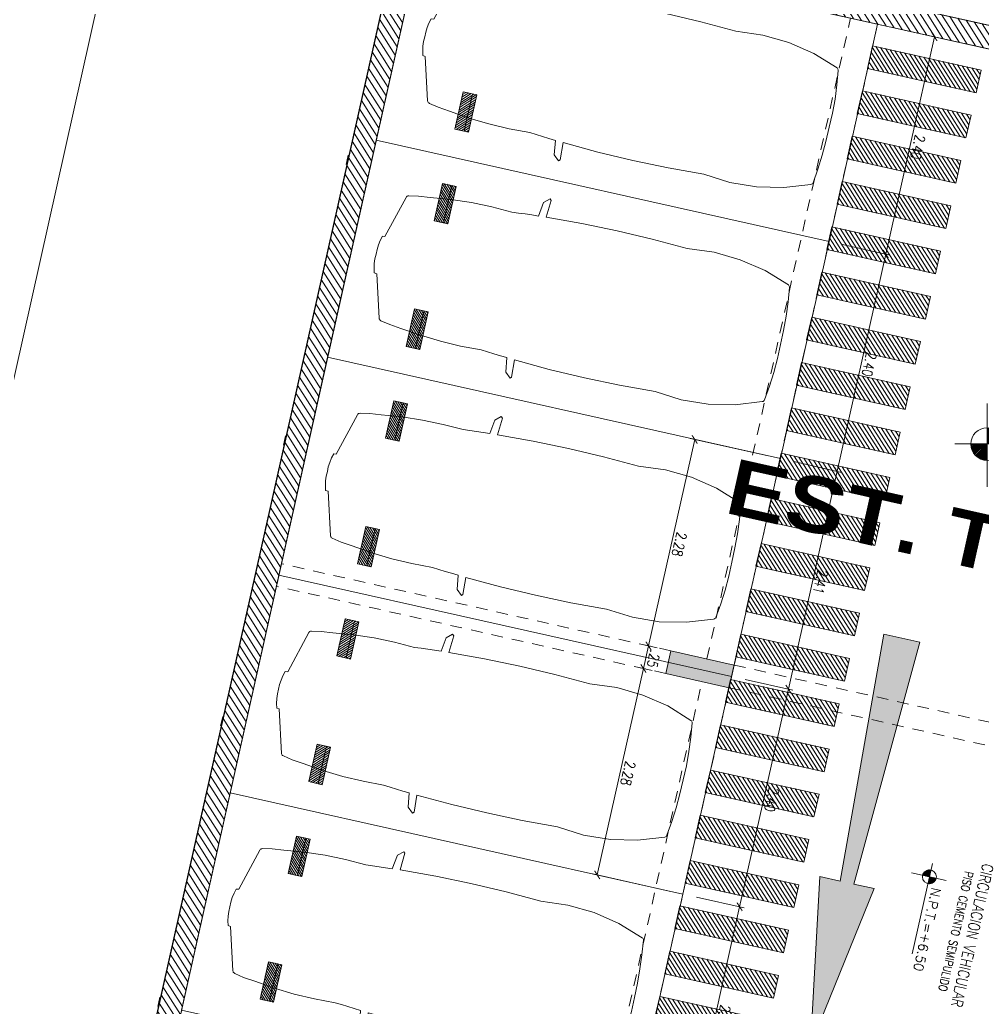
# Model space of a CAD drawing. Header units: millimetres. Extents: x 2471 to 2909, y 1327 to 1568.
# Drawn here: x 2604.13 to 2614.51, y 1508.02 to 1518.67 of the extents above; entities that cross this region are included whole.
import ezdxf
from ezdxf.enums import TextEntityAlignment as Align
from ezdxf.xclip import XClip

# ---------------------------------------------------------------- set-up
doc = ezdxf.new("R2010")
doc.units = ezdxf.units.MM
doc.header["$XCLIPFRAME"] = 2
doc.set_wipeout_variables(frame=1)
for name, pattern in [('ACAD_ISO07W100', [3, 0, -3]), ('HIDDEN2', [0.1875, 0.125, -0.0625]), ('PHANTOM', [2.5, 1.25, -0.25, 0.25, -0.25, 0.25, -0.25])]:
    doc.linetypes.add(name, pattern=pattern)
doc.layers.get('0').update_dxf_attribs({"color": 251, "lineweight": 9})
doc.layers.get('DEFPOINTS').update_dxf_attribs({"color": 251, "lineweight": 9})
for name, color, linetype, lineweight in [('A-COTAS INT', 251, 'Continuous', 13), ('A-EJES', 251, 'PHANTOM', 13), ('A-EST PLACAS', 251, 'Continuous', 13), ('A-ESTRUCTURA-HATCH', 251, 'Continuous', 13), ('A-ESTRUCTURA-MUROS', 251, 'Continuous', 13), ('A-ESTRUCTURA-VIGAS', 251, 'HIDDEN2', 13), ('A-MOBILIARIO', 251, 'Continuous', 13), ('A-MUROS', 251, 'Continuous', 13), ('A-NIVELES-NPT', 251, 'Continuous', 13), ('A-TEXTO-ACABADO PISO', 251, 'Continuous', 13), ('A_50_TextoAmbiente', 251, 'Continuous', 13), ('A_50_TextoIndicaciones', 251, 'Continuous', 13), ('A_50_TextoSubtitulos', 251, 'Continuous', 13), ('CIRCULACION PEATONAL', 251, 'Continuous', 13), ('Cotas', 251, 'Continuous', 13), ('COTAS-EXTER', 251, 'Continuous', 13)]:
    doc.layers.add(name, color=color, linetype=linetype, lineweight=lineweight)
doc.styles.add('R140-200', font='ariblk.ttf', dxfattribs={"height": 0.5})
doc.styles.add('R80', font='romans.shx', dxfattribs={"width": 0.8, "oblique": 15, "height": 0.1})
doc.styles.add('R80-200', font='romans.shx', dxfattribs={"width": 0.8, "oblique": 10, "height": 0.2})
doc.styles.add('ROMANS', font='romans.shx', dxfattribs={"width": 0.8})
doc.styles.add('TXT_COTAS', font='romans.shx', dxfattribs={"width": 0.8})
doc.dimstyles.new('COTA-75-I', dxfattribs={"dimtxt": 0.11, "dimasz": 0.075, "dimexe": 0.05, "dimexo": 0.15, "dimgap": 0.03, "dimtad": 1, "dimzin": 4, "dimdsep": 46, "dimtxsty": 'ROMANS', "dimblk": 'ARCHTICK', "dimcen": 0.09, "dimclrd": 7, "dimclre": 7, "dimclrt": 2, "dimadec": 0, "dimazin": 0, "dimtfac": 1.2, "dimtix": 1, "dimtmove": 2, "dimatfit": 3, "dimfxl": 0.05, "dimtolj": 1, "dimtzin": 4, "dimarcsym": 0})
doc.dimstyles.new('DLP-COTA 200', dxfattribs={"dimtxt": 0.3, "dimasz": 0.2, "dimexe": 0.36, "dimexo": 0.12, "dimgap": 0.12, "dimtad": 1, "dimzin": 0, "dimdsep": 46, "dimtxsty": 'TXT_COTAS', "dimblk": 'ARCHTICK', "dimcen": 0.18, "dimdle": 0.2, "dimclrd": 256, "dimclre": 256, "dimclrt": 2, "dimadec": 0, "dimazin": 0, "dimtfac": 1, "dimtix": 1, "dimtofl": 0, "dimtmove": 2, "dimatfit": 3, "dimfxl": 0.36, "dimtolj": 1, "dimtzin": 0, "dimlwd": 9, "dimlwe": 9, "dimarcsym": 0})
pattern_1 = [(135, (197.28794, 7.665617), (-0.0141421356, -0.0141421356), [])]
pattern_2 = [(135, (197.29044, 7.665617), (-0.0141421356, -0.0141421356), [])]

# ---------------------------------------------------------------- blocks, each defined once
blk = doc.blocks.new('_ArchTick')
at = {"color": 0, "linetype": 'ByBlock', "const_width": 0.15}
blk.add_lwpolyline([(-0.5, -0.5), (0.5, 0.5)], dxfattribs=at)
blk = doc.blocks.new('*D876')
at = {"layer": 'COTAS-EXTER', "lineweight": 9, "transparency": 16777216}
for p, q in [((18.314, 92.764), (29.334, 141.996)), ((32.102, 141.171), (28.939, 141.879)), ((19.217, 92.767), (18.007, 93.038))]:
    blk.add_line(p, q, dxfattribs=at)
at = {"layer": 'DEFPOINTS', "color": 0, "transparency": 16777216}
for p in [(29.291, 141.801), (32.219, 141.145, 0), (19.334, 92.741, 0)]:
    blk.add_point(p, dxfattribs=at)
at = {"layer": 'COTAS-EXTER', "lineweight": 9, "transparency": 16777216, "xscale": 0.2, "yscale": 0.2, "zscale": 0.2}
for p, rotation in [((29.291, 141.801), 77.38288257497175), ((18.358, 92.959), 257.3828825749717)]:
    blk.add_blockref('_ArchTick', p, dxfattribs=dict(at, rotation=rotation))
at = {"layer": 'COTAS-EXTER', "color": 8, "transparency": 16777216, "insert": (23.561, 117.439), "char_height": 0.3, "attachment_point": 5, "rotation": 77.3829, "style": 'TXT_COTAS'}
blk.add_mtext('\\A1;50.05', dxfattribs=at)
blk = doc.blocks.new('EST P2')
at = {"layer": 'A-ESTRUCTURA-HATCH'}
h = blk.add_hatch(dxfattribs=at)
h.set_pattern_fill('ANSI31', color=256, scale=0.02)
h.set_pattern_definition([(45, (-226392.07709, -8188163.05961), (-0.04490128060535, 0.04490128060535), [])])
h.paths.add_polyline_path([(-3.61, 5.05), (-3.61, 4.85), (-44.785, 4.85), (-44.785, -0.15), (-46.99, -0.15), (-46.99, -11.15), (-3.61, -11.15), (-3.61, -11.4), (-47.24, -11.4), (-47.24, 0.15), (-45.035, 0.15), (-45.035, 5.05)])
h.paths.add_polyline_path([(5.876, 4.85), (5.876, 5.05), (35.53, 5.05), (35.53, 4.85)])
h.paths.add_polyline_path([(35.58, -11.15), (71.88, -11.15), (71.88, -11.4), (35.58, -11.4)])
h.paths.add_polyline_path([(-3.56, -11.15), (35.53, -11.15), (35.53, -11.4), (-3.56, -11.4)])
edge = h.paths.add_edge_path()
edge.add_arc((63.301, -0.15), 9.7, 360, 540)
edge.add_line((53.601, -0.15), (53.801, -0.15))
edge.add_arc((63.301, -0.15), 9.5, 0, 180, ccw=False)
edge.add_line((72.801, -0.15), (73.001, -0.15))
h.paths.add_polyline_path([(47.915, 5.05), (35.58, 5.05), (35.58, 4.85), (47.915, 4.85)])
edge = h.paths.add_edge_path()
edge.add_arc((63.301, -0.15), 3.3, 0.0011, 49.9945)
edge.add_line((65.422, 2.378), (65.422, -0.15))
edge.add_line((65.422, -0.15), (65.272, -0.15))
edge.add_line((65.272, -0.15), (65.272, 2.496))
edge.add_arc((63.301, -0.15), 3.3, 53.3155, 179.9999)
edge.add_line((60.001, -0.15), (59.801, -0.15))
edge.add_arc((63.301, -0.15), 3.5, 0.001, 179.9999, ccw=False)
edge.add_line((66.801, -0.15), (66.601, -0.15))
edge.add_line((66.601, -0.15), (66.601, -0.15))
h.paths.add_polyline_path([(51.865, 4.85), (53.376, 4.85), (53.376, 5.05), (51.865, 5.05)])
h = blk.add_hatch(color=256, dxfattribs=at)
h.dxf.hatch_style = 1
h.paths.add_polyline_path([(1.925, -0.151), (-0.175, -0.151), (-0.175, 4.85), (-3.56, 4.85), (-3.56, 5.05), (3.775, 5.05), (3.775, 3.2), (3.625, 3.2), (3.625, 4.85), (-0.025, 4.85), (-0.025, 2.2), (3.775, 2.2), (3.775, 2.05), (-0.025, 2.05), (-0.025, 0), (1.925, 0)])
h.paths.add_polyline_path([(51.865, 5.05), (47.915, 5.05), (47.915, -0.15), (50.25, -0.15), (50.25, 0), (48.065, 0), (48.065, 2.05), (50.015, 2.05), (50.015, 2.2), (48.065, 2.2), (48.065, 4.85), (51.715, 4.85), (51.715, 1.9), (51.865, 1.9)])
h.paths.add_polyline_path([(71.63, -6.15), (71.88, -6.15), (71.88, -6.85), (71.63, -6.85)])
h.paths.add_polyline_path([(64.42, -6.15), (64.67, -6.15), (64.67, -6.85), (64.42, -6.85)])
h.paths.add_polyline_path([(57.21, -6.15), (57.46, -6.15), (57.46, -6.85), (57.21, -6.85)])
h.paths.add_polyline_path([(50, -6.15), (50.25, -6.15), (50.25, -6.85), (50, -6.85)])
h.paths.add_polyline_path([(42.79, -6.15), (43.04, -6.15), (43.04, -6.85), (42.79, -6.85)])
h.paths.add_polyline_path([(42.79, 0.55), (43.04, 0.55), (43.04, -0.15), (42.79, -0.15)])
h.paths.add_polyline_path([(35.58, -6.15), (35.83, -6.15), (35.83, -6.85), (35.58, -6.85)])
h.paths.add_polyline_path([(35.58, 0.55), (35.83, 0.55), (35.83, -0.15), (35.58, -0.15)])
h.paths.add_polyline_path([(35.28, -6.15), (35.53, -6.15), (35.53, -6.85), (35.28, -6.85)])
h.paths.add_polyline_path([(35.28, 0.55), (35.53, 0.55), (35.53, -0.15), (35.28, -0.15)])
h.paths.add_polyline_path([(30.28, -6.15), (30.53, -6.15), (30.53, -6.85), (30.28, -6.85)])
h.paths.add_polyline_path([(30.28, 0.55), (30.53, 0.55), (30.53, -0.15), (30.28, -0.15)])
h.paths.add_polyline_path([(23.07, -6.15), (23.32, -6.15), (23.32, -6.85), (23.07, -6.85)])
h.paths.add_polyline_path([(23.07, 0.55), (23.32, 0.55), (23.32, -0.15), (23.07, -0.15)])
h.paths.add_polyline_path([(18.07, -6.15), (18.32, -6.15), (18.32, -6.85), (18.07, -6.85)])
h.paths.add_polyline_path([(18.07, 0.55), (18.32, 0.55), (18.32, -0.15), (18.07, -0.15)])
h.paths.add_polyline_path([(10.86, -6.15), (11.11, -6.15), (11.11, -6.85), (10.86, -6.85)])
h.paths.add_polyline_path([(10.86, 0.55), (11.11, 0.55), (11.11, -0.15), (10.86, -0.15)])
h.paths.add_polyline_path([(3.65, -6.15), (3.9, -6.15), (3.9, -6.85), (3.65, -6.85)])
h.paths.add_polyline_path([(3.626, 0.55), (3.9, 0.55), (3.9, -0.15), (3.626, -0.15)])
h.paths.add_polyline_path([(-3.56, -6.15), (-3.31, -6.15), (-3.31, -6.85), (-3.56, -6.85)])
h.paths.add_polyline_path([(-3.56, 0.55), (-3.31, 0.55), (-3.31, -0.15), (-3.56, -0.15)])
h.paths.add_polyline_path([(-3.86, -6.15), (-3.61, -6.15), (-3.61, -6.85), (-3.86, -6.85)])
h.paths.add_polyline_path([(-3.86, 0.55), (-3.61, 0.55), (-3.61, -0.15), (-3.86, -0.15)])
h.paths.add_polyline_path([(-11.07, -6.15), (-10.82, -6.15), (-10.82, -6.85), (-11.07, -6.85)])
h.paths.add_polyline_path([(-11.07, 0.55), (-10.82, 0.55), (-10.82, -0.15), (-11.07, -0.15)])
h.paths.add_polyline_path([(-18.28, -6.15), (-18.03, -6.15), (-18.03, -6.85), (-18.28, -6.85)])
h.paths.add_polyline_path([(-18.28, 0.55), (-18.03, 0.55), (-18.03, -0.15), (-18.28, -0.15)])
h.paths.add_polyline_path([(-25.49, -6.15), (-25.24, -6.15), (-25.24, -6.85), (-25.49, -6.85)])
h.paths.add_polyline_path([(-25.49, 0.55), (-25.24, 0.55), (-25.24, -0.15), (-25.49, -0.15)])
h.paths.add_polyline_path([(-32.7, -6.15), (-32.45, -6.15), (-32.45, -6.85), (-32.7, -6.85)])
h.paths.add_polyline_path([(-32.7, 0.55), (-32.45, 0.55), (-32.45, -0.15), (-32.7, -0.15)])
h.paths.add_polyline_path([(-39.91, -6.15), (-39.66, -6.15), (-39.66, -6.85), (-39.91, -6.85)])
h.paths.add_polyline_path([(-39.91, 0.55), (-39.66, 0.55), (-39.66, -0.15), (-39.91, -0.15)])
at = {"layer": 'A-EST PLACAS'}
blk.add_lwpolyline([(-39.91, -6.15), (-39.66, -6.15), (-39.66, -6.85), (-39.91, -6.85)], close=True, dxfattribs=at)
at = {"layer": 'A-ESTRUCTURA-MUROS'}
blk.add_lwpolyline([(-3.61, 5.05), (-3.61, 4.85), (-44.785, 4.85), (-44.785, -0.15), (-46.99, -0.15), (-46.99, -11.15), (-3.61, -11.15), (-3.61, -11.4), (-47.24, -11.4), (-47.24, 0.15), (-45.035, 0.15), (-45.035, 5.05)], close=True, dxfattribs=at)
at = {"layer": 'A-ESTRUCTURA-VIGAS'}
for points in [[(-39.91, -6.15), (-39.91, -0.15)], [(-39.66, -6.15), (-39.66, -0.15)], [(-39.91, -6.15), (-46.99, -6.15)], [(-32.7, -6.15), (-39.66, -6.15)], [(-39.91, -6.45), (-46.99, -6.45)], [(-32.7, -6.45), (-39.66, -6.45)], [(-39.91, -6.85), (-39.91, -11.15)], [(-39.66, -6.85), (-39.66, -11.15)]]:
    blk.add_lwpolyline(points, dxfattribs=at)
blk = doc.blocks.new('*U835')
at = {"layer": 'CIRCULACION PEATONAL'}
h = blk.add_hatch(dxfattribs=at)
h.set_pattern_fill('ANSI31', color=256, scale=0.3)
h.set_pattern_definition([(45, (106.250368, 0), (-0.0265165, 0.0265165), [])])
h.paths.add_polyline_path([(106.547, 0.228), (106.297, 0.228), (106.297, -0.972), (106.547, -0.972)])
h = blk.add_hatch(dxfattribs=at)
h.set_pattern_fill('ANSI31', color=256, scale=0.3)
h.set_pattern_definition([(45, (106.750368, 0), (-0.0265165, 0.0265165), [])])
h.paths.add_polyline_path([(107.047, 0.228), (106.797, 0.228), (106.797, -0.972), (107.047, -0.972)])
h = blk.add_hatch(dxfattribs=at)
h.set_pattern_fill('ANSI31', color=256, scale=0.3)
h.set_pattern_definition([(45, (107.250368, 0), (-0.0265165, 0.0265165), [])])
h.paths.add_polyline_path([(107.547, 0.228), (107.297, 0.228), (107.297, -0.972), (107.547, -0.972)])
h = blk.add_hatch(dxfattribs=at)
h.set_pattern_fill('ANSI31', color=256, scale=0.3)
h.set_pattern_definition([(45, (107.750368, 0), (-0.0265165, 0.0265165), [])])
h.paths.add_polyline_path([(108.047, 0.228), (107.797, 0.228), (107.797, -0.972), (108.047, -0.972)])
h = blk.add_hatch(dxfattribs=at)
h.set_pattern_fill('ANSI31', color=256, scale=0.3)
h.set_pattern_definition([(45, (108.250368, 0), (-0.0265165, 0.0265165), [])])
h.paths.add_polyline_path([(108.547, 0.228), (108.297, 0.228), (108.297, -0.972), (108.547, -0.972)])
h = blk.add_hatch(dxfattribs=at)
h.set_pattern_fill('ANSI31', color=256, scale=0.3)
h.set_pattern_definition([(45, (108.750368, 0), (-0.0265165, 0.0265165), [])])
h.paths.add_polyline_path([(109.047, 0.228), (108.797, 0.228), (108.797, -0.972), (109.047, -0.972)])
h = blk.add_hatch(dxfattribs=at)
h.set_pattern_fill('ANSI31', color=256, scale=0.3)
h.set_pattern_definition([(45, (109.250368, 0), (-0.0265165, 0.0265165), [])])
h.paths.add_polyline_path([(109.547, 0.228), (109.297, 0.228), (109.297, -0.972), (109.547, -0.972)])
h = blk.add_hatch(dxfattribs=at)
h.set_pattern_fill('ANSI31', color=256, scale=0.3)
h.set_pattern_definition([(45, (109.750368, 0), (-0.0265165, 0.0265165), [])])
h.paths.add_polyline_path([(110.047, 0.228), (109.797, 0.228), (109.797, -0.972), (110.047, -0.972)])
h = blk.add_hatch(dxfattribs=at)
h.set_pattern_fill('ANSI31', color=256, scale=0.3)
h.set_pattern_definition([(45, (110.250368, 0), (-0.0265165, 0.0265165), [])])
h.paths.add_polyline_path([(110.547, 0.228), (110.297, 0.228), (110.297, -0.972), (110.547, -0.972)])
h = blk.add_hatch(dxfattribs=at)
h.set_pattern_fill('ANSI31', color=256, scale=0.3)
h.set_pattern_definition([(45, (110.750368, 0), (-0.0265165, 0.0265165), [])])
h.paths.add_polyline_path([(111.047, 0.228), (110.797, 0.228), (110.797, -0.972), (111.047, -0.972)])
h = blk.add_hatch(dxfattribs=at)
h.set_pattern_fill('ANSI31', color=256, scale=0.3)
h.set_pattern_definition([(45, (111.250368, 0), (-0.0265165, 0.0265165), [])])
h.paths.add_polyline_path([(111.547, 0.228), (111.297, 0.228), (111.297, -0.972), (111.547, -0.972)])
h = blk.add_hatch(dxfattribs=at)
h.set_pattern_fill('ANSI31', color=256, scale=0.3)
h.set_pattern_definition([(45, (111.750368, 0), (-0.0265165, 0.0265165), [])])
h.paths.add_polyline_path([(112.047, 0.228), (111.797, 0.228), (111.797, -0.972), (112.047, -0.972)])
h = blk.add_hatch(dxfattribs=at)
h.set_pattern_fill('ANSI31', color=256, scale=0.3)
h.set_pattern_definition([(45, (112.250368, 0), (-0.0265165, 0.0265165), [])])
h.paths.add_polyline_path([(112.547, 0.228), (112.297, 0.228), (112.297, -0.972), (112.547, -0.972)])
h = blk.add_hatch(dxfattribs=at)
h.set_pattern_fill('ANSI31', color=256, scale=0.3)
h.set_pattern_definition([(45, (112.750368, 0), (-0.0265165, 0.0265165), [])])
h.paths.add_polyline_path([(113.047, 0.228), (112.797, 0.228), (112.797, -0.972), (113.047, -0.972)])
h = blk.add_hatch(dxfattribs=at)
h.set_pattern_fill('ANSI31', color=256, scale=0.3)
h.set_pattern_definition([(45, (113.250368, 0), (-0.0265165, 0.0265165), [])])
h.paths.add_polyline_path([(113.547, 0.228), (113.297, 0.228), (113.297, -0.972), (113.547, -0.972)])
h = blk.add_hatch(dxfattribs=at)
h.set_pattern_fill('ANSI31', color=256, scale=0.3)
h.set_pattern_definition([(45, (113.750368, 0), (-0.0265165, 0.0265165), [])])
h.paths.add_polyline_path([(114.047, 0.228), (113.797, 0.228), (113.797, -0.972), (114.047, -0.972)])
h = blk.add_hatch(dxfattribs=at)
h.set_pattern_fill('ANSI31', color=256, scale=0.3)
h.set_pattern_definition([(45, (114.250368, 0), (-0.0265165, 0.0265165), [])])
h.paths.add_polyline_path([(114.547, 0.228), (114.297, 0.228), (114.297, -0.972), (114.547, -0.972)])
h = blk.add_hatch(dxfattribs=at)
h.set_pattern_fill('ANSI31', color=256, scale=0.3)
h.set_pattern_definition([(45, (114.750368, 0), (-0.0265165, 0.0265165), [])])
h.paths.add_polyline_path([(115.047, 0.228), (114.797, 0.228), (114.797, -0.972), (115.047, -0.972)])
h = blk.add_hatch(dxfattribs=at)
h.set_pattern_fill('ANSI31', color=256, scale=0.3)
h.set_pattern_definition([(45, (115.250368, 0), (-0.0265165, 0.0265165), [])])
h.paths.add_polyline_path([(115.547, 0.228), (115.297, 0.228), (115.297, -0.972), (115.547, -0.972)])
h = blk.add_hatch(dxfattribs=at)
h.set_pattern_fill('ANSI31', color=256, scale=0.3)
h.set_pattern_definition([(45, (115.750368, 0), (-0.0265165, 0.0265165), [])])
h.paths.add_polyline_path([(116.047, 0.228), (115.797, 0.228), (115.797, -0.972), (116.047, -0.972)])
h = blk.add_hatch(dxfattribs=at)
h.set_pattern_fill('ANSI31', color=256, scale=0.3)
h.set_pattern_definition([(45, (116.250368, 0), (-0.0265165, 0.0265165), [])])
h.paths.add_polyline_path([(116.547, 0.228), (116.297, 0.228), (116.297, -0.972), (116.547, -0.972)])
h = blk.add_hatch(dxfattribs=at)
h.set_pattern_fill('ANSI31', color=256, scale=0.3)
h.set_pattern_definition([(45, (116.750368, 0), (-0.0265165, 0.0265165), [])])
h.paths.add_polyline_path([(117.047, 0.228), (116.797, 0.228), (116.797, -0.972), (117.047, -0.972)])
for points in [[(106.297, -0.972), (106.547, -0.972), (106.547, 0.228), (106.297, 0.228)], [(106.797, -0.972), (107.047, -0.972), (107.047, 0.228), (106.797, 0.228)], [(107.297, -0.972), (107.547, -0.972), (107.547, 0.228), (107.297, 0.228)], [(107.797, -0.972), (108.047, -0.972), (108.047, 0.228), (107.797, 0.228)], [(108.297, -0.972), (108.547, -0.972), (108.547, 0.228), (108.297, 0.228)], [(108.797, -0.972), (109.047, -0.972), (109.047, 0.228), (108.797, 0.228)], [(109.297, -0.972), (109.547, -0.972), (109.547, 0.228), (109.297, 0.228)], [(109.797, -0.972), (110.047, -0.972), (110.047, 0.228), (109.797, 0.228)], [(110.297, -0.972), (110.547, -0.972), (110.547, 0.228), (110.297, 0.228)], [(110.797, -0.972), (111.047, -0.972), (111.047, 0.228), (110.797, 0.228)], [(111.297, -0.972), (111.547, -0.972), (111.547, 0.228), (111.297, 0.228)], [(111.797, -0.972), (112.047, -0.972), (112.047, 0.228), (111.797, 0.228)], [(112.297, -0.972), (112.547, -0.972), (112.547, 0.228), (112.297, 0.228)], [(112.797, -0.972), (113.047, -0.972), (113.047, 0.228), (112.797, 0.228)], [(113.297, -0.972), (113.547, -0.972), (113.547, 0.228), (113.297, 0.228)], [(113.797, -0.972), (114.047, -0.972), (114.047, 0.228), (113.797, 0.228)], [(114.297, -0.972), (114.547, -0.972), (114.547, 0.228), (114.297, 0.228)], [(114.797, -0.972), (115.047, -0.972), (115.047, 0.228), (114.797, 0.228)], [(115.297, -0.972), (115.547, -0.972), (115.547, 0.228), (115.297, 0.228)], [(115.797, -0.972), (116.047, -0.972), (116.047, 0.228), (115.797, 0.228)], [(116.297, -0.972), (116.547, -0.972), (116.547, 0.228), (116.297, 0.228)], [(116.797, -0.972), (117.047, -0.972), (117.047, 0.228), (116.797, 0.228)]]:
    blk.add_lwpolyline(points, close=True, dxfattribs=at)
blk = doc.blocks.new('*U846')
at = {"ltscale": 0.5}
h = blk.add_hatch(dxfattribs=at)
h.set_pattern_fill('_USER', color=41, scale=0.02, angle=135, style=0, pattern_type=0)
h.set_pattern_definition(pattern_1)
h.paths.add_polyline_path([(0.3, 4.05), (0.713, 4.05), (0.713, 4.2), (0.3, 4.2)])
edge = h.paths.add_edge_path(flags=17)
edge.add_line((0.3, 4.097), (0.713, 4.097))
h = blk.add_hatch(dxfattribs=at)
h.set_pattern_fill('_USER', color=41, scale=0.02, angle=135, style=0, pattern_type=0)
h.set_pattern_definition(pattern_1)
h.paths.add_polyline_path([(2.1, 4.05), (1.687, 4.05), (1.687, 4.2), (2.1, 4.2)])
edge = h.paths.add_edge_path(flags=17)
edge.add_line((2.1, 4.097), (1.687, 4.097))
at = {"color": 7, "ltscale": 0.5}
for p, q in [((0.3, 4.097), (0.713, 4.097)), ((2.1, 4.097), (1.687, 4.097))]:
    blk.add_line(p, q, dxfattribs=at)
at = {"ltscale": 0.5}
blk.add_lwpolyline([(0, 0), (2.4, 0), (2.4, 5), (0, 5)], close=True, dxfattribs=at)
at = {"color": 7, "ltscale": 0.5}
blk.add_lwpolyline([(1.988, 3.029), (2.175, 3.018), (2.189, 3.033), (2.136, 3.092), (1.982, 3.115, 0.005253), (1.961, 3.403, 0.053235), (1.923, 4.298), (1.91, 4.424), (1.891, 4.525), (1.886, 4.535, 0.218656), (1.867, 4.551), (1.406, 4.68), (1.402, 4.708, 0.091554), (1.2, 4.734, 0.09162), (0.998, 4.709), (0.994, 4.682), (0.533, 4.552, 0.218656), (0.514, 4.536), (0.509, 4.527), (0.49, 4.425), (0.477, 4.3, 0.053235), (0.439, 3.404, 0.005253), (0.418, 3.116), (0.264, 3.093), (0.211, 3.034), (0.225, 3.019), (0.412, 3.03, 0.028265), (0.41, 1.476, 0.139924), (0.555, 0.325, 0.272148), (0.579, 0.306, 0.035353), (1.2, 0.266, 0.045639), (1.819, 0.305, 0.272148), (1.843, 0.324, 0.139889), (1.99, 1.475, 0.028265)], format="xyb", close=True, dxfattribs=at)
for points in [[(0.3, 4.2), (0.3, 4.05), (0.713, 4.05), (0.713, 4.2)], [(1.687, 4.2), (1.687, 4.05), (2.1, 4.05), (2.1, 4.2)]]:
    blk.add_lwpolyline(points, close=True, dxfattribs=at)
blk = doc.blocks.new('*U847')
at = {"ltscale": 0.5}
h = blk.add_hatch(dxfattribs=at)
h.set_pattern_fill('_USER', color=41, scale=0.02, angle=135, style=0, pattern_type=0)
h.set_pattern_definition(pattern_2)
h.paths.add_polyline_path([(0.302, 4.05), (0.715, 4.05), (0.715, 4.2), (0.302, 4.2)])
edge = h.paths.add_edge_path(flags=17)
edge.add_line((0.302, 4.097), (0.715, 4.097))
h = blk.add_hatch(dxfattribs=at)
h.set_pattern_fill('_USER', color=41, scale=0.02, angle=135, style=0, pattern_type=0)
h.set_pattern_definition(pattern_2)
h.paths.add_polyline_path([(2.102, 4.05), (1.69, 4.05), (1.69, 4.2), (2.102, 4.2)])
edge = h.paths.add_edge_path(flags=17)
edge.add_line((2.102, 4.097), (1.69, 4.097))
at = {"color": 7, "ltscale": 0.5}
for p, q in [((0.302, 4.097), (0.715, 4.097)), ((2.102, 4.097), (1.69, 4.097))]:
    blk.add_line(p, q, dxfattribs=at)
at = {"ltscale": 0.5}
blk.add_lwpolyline([(0, 0), (2.405, 0), (2.405, 5), (0, 5)], close=True, dxfattribs=at)
at = {"color": 7, "ltscale": 0.5}
blk.add_lwpolyline([(1.99, 3.029), (2.177, 3.018), (2.191, 3.033), (2.138, 3.092), (1.985, 3.115, 0.005253), (1.963, 3.403, 0.053235), (1.925, 4.298), (1.912, 4.424), (1.893, 4.525), (1.889, 4.535, 0.218656), (1.87, 4.551), (1.408, 4.68), (1.405, 4.708, 0.091554), (1.203, 4.734, 0.09162), (1, 4.709), (0.997, 4.682), (0.535, 4.552, 0.218656), (0.516, 4.536), (0.512, 4.527), (0.493, 4.425), (0.48, 4.3, 0.053235), (0.442, 3.404, 0.005253), (0.42, 3.116), (0.267, 3.093), (0.214, 3.034), (0.228, 3.019), (0.415, 3.03, 0.028265), (0.412, 1.476, 0.139924), (0.557, 0.325, 0.272148), (0.581, 0.306, 0.035353), (1.203, 0.266, 0.045639), (1.822, 0.305, 0.272148), (1.846, 0.324, 0.139889), (1.993, 1.475, 0.028265)], format="xyb", close=True, dxfattribs=at)
for points in [[(0.302, 4.2), (0.302, 4.05), (0.715, 4.05), (0.715, 4.2)], [(1.69, 4.2), (1.69, 4.05), (2.102, 4.05), (2.102, 4.2)]]:
    blk.add_lwpolyline(points, close=True, dxfattribs=at)
blk = doc.blocks.new('*D424')
at = {"layer": 'Cotas', "color": 7, "lineweight": -2, "transparency": 16777216}
for p, q in [((-10.294, 7.631), (-10.294, 8.159)), ((-7.894, 8.109), (-10.294, 8.109)), ((-7.894, 7.632), (-7.894, 8.159))]:
    blk.add_line(p, q, dxfattribs=at)
at = {"layer": 'DEFPOINTS', "color": 0, "transparency": 16777216}
for p in [(-10.294, 8.109), (-10.294, 7.481), (-7.894, 7.482)]:
    blk.add_point(p, dxfattribs=at)
at = {"layer": 'Cotas', "color": 7, "lineweight": -2, "transparency": 16777216, "xscale": 0.075, "yscale": 0.075, "zscale": 0.075, "rotation": 180}
blk.add_blockref('_ArchTick', (-10.294, 8.109), dxfattribs=at)
at = {"layer": 'Cotas', "color": 7, "lineweight": -2, "transparency": 16777216, "xscale": 0.075, "yscale": 0.075, "zscale": 0.075}
blk.add_blockref('_ArchTick', (-7.894, 8.109), dxfattribs=at)
at = {"layer": 'Cotas', "color": 2, "transparency": 16777216, "insert": (-9.094, 8.194), "char_height": 0.11, "attachment_point": 5, "style": 'ROMANS'}
blk.add_mtext('\\A1;2.40', dxfattribs=at)
blk = doc.blocks.new('*D425')
at = {"layer": 'Cotas', "color": 7, "lineweight": -2, "transparency": 16777216}
for p, q in [((-12.699, 7.632), (-12.699, 8.159)), ((-10.294, 8.109), (-12.699, 8.109)), ((-10.294, 7.631), (-10.294, 8.159))]:
    blk.add_line(p, q, dxfattribs=at)
at = {"layer": 'DEFPOINTS', "color": 0, "transparency": 16777216}
for p in [(-12.699, 8.109), (-12.699, 7.482), (-10.294, 7.481)]:
    blk.add_point(p, dxfattribs=at)
at = {"layer": 'Cotas', "color": 7, "lineweight": -2, "transparency": 16777216, "xscale": 0.075, "yscale": 0.075, "zscale": 0.075, "rotation": 180}
blk.add_blockref('_ArchTick', (-12.699, 8.109), dxfattribs=at)
at = {"layer": 'Cotas', "color": 7, "lineweight": -2, "transparency": 16777216, "xscale": 0.075, "yscale": 0.075, "zscale": 0.075}
blk.add_blockref('_ArchTick', (-10.294, 8.109), dxfattribs=at)
at = {"layer": 'Cotas', "color": 2, "transparency": 16777216, "insert": (-11.497, 8.194), "char_height": 0.11, "attachment_point": 5, "style": 'ROMANS'}
blk.add_mtext('\\A1;2.40', dxfattribs=at)
blk = doc.blocks.new('*D426')
at = {"layer": 'Cotas', "color": 7, "lineweight": -2, "transparency": 16777216}
for p, q in [((-15.104, 7.631), (-15.104, 8.159)), ((-12.699, 8.109), (-15.104, 8.109)), ((-12.699, 7.632), (-12.699, 8.159))]:
    blk.add_line(p, q, dxfattribs=at)
at = {"layer": 'DEFPOINTS', "color": 0, "transparency": 16777216}
for p in [(-15.104, 8.109), (-15.104, 7.481), (-12.699, 7.482)]:
    blk.add_point(p, dxfattribs=at)
at = {"layer": 'Cotas', "color": 7, "lineweight": -2, "transparency": 16777216, "xscale": 0.075, "yscale": 0.075, "zscale": 0.075, "rotation": 180}
blk.add_blockref('_ArchTick', (-15.104, 8.109), dxfattribs=at)
at = {"layer": 'Cotas', "color": 7, "lineweight": -2, "transparency": 16777216, "xscale": 0.075, "yscale": 0.075, "zscale": 0.075}
blk.add_blockref('_ArchTick', (-12.699, 8.109), dxfattribs=at)
at = {"layer": 'Cotas', "color": 2, "transparency": 16777216, "insert": (-13.902, 8.194), "char_height": 0.11, "attachment_point": 5, "style": 'ROMANS'}
blk.add_mtext('\\A1;2.41', dxfattribs=at)
blk = doc.blocks.new('*D427')
at = {"layer": 'Cotas', "color": 7, "lineweight": -2, "transparency": 16777216}
for p, q in [((-17.504, 7.632), (-17.504, 8.159)), ((-15.104, 8.109), (-17.504, 8.109)), ((-15.104, 7.631), (-15.104, 8.159))]:
    blk.add_line(p, q, dxfattribs=at)
at = {"layer": 'DEFPOINTS', "color": 0, "transparency": 16777216}
for p in [(-17.504, 8.109), (-17.504, 7.482), (-15.104, 7.481)]:
    blk.add_point(p, dxfattribs=at)
at = {"layer": 'Cotas', "color": 7, "lineweight": -2, "transparency": 16777216, "xscale": 0.075, "yscale": 0.075, "zscale": 0.075, "rotation": 180}
blk.add_blockref('_ArchTick', (-17.504, 8.109), dxfattribs=at)
at = {"layer": 'Cotas', "color": 7, "lineweight": -2, "transparency": 16777216, "xscale": 0.075, "yscale": 0.075, "zscale": 0.075}
blk.add_blockref('_ArchTick', (-15.104, 8.109), dxfattribs=at)
at = {"layer": 'Cotas', "color": 2, "transparency": 16777216, "insert": (-16.304, 8.194), "char_height": 0.11, "attachment_point": 5, "style": 'ROMANS'}
blk.add_mtext('\\A1;2.40', dxfattribs=at)
blk = doc.blocks.new('*D428')
at = {"layer": 'Cotas', "color": 7, "lineweight": -2, "transparency": 16777216}
for p, q in [((-19.904, 7.632), (-19.904, 8.159)), ((-17.504, 8.109), (-19.904, 8.109)), ((-17.504, 7.632), (-17.504, 8.159))]:
    blk.add_line(p, q, dxfattribs=at)
at = {"layer": 'DEFPOINTS', "color": 0, "transparency": 16777216}
for p in [(-19.904, 8.109), (-19.904, 7.482), (-17.504, 7.482)]:
    blk.add_point(p, dxfattribs=at)
at = {"layer": 'Cotas', "color": 7, "lineweight": -2, "transparency": 16777216, "xscale": 0.075, "yscale": 0.075, "zscale": 0.075, "rotation": 180}
blk.add_blockref('_ArchTick', (-19.904, 8.109), dxfattribs=at)
at = {"layer": 'Cotas', "color": 7, "lineweight": -2, "transparency": 16777216, "xscale": 0.075, "yscale": 0.075, "zscale": 0.075}
blk.add_blockref('_ArchTick', (-17.504, 8.109), dxfattribs=at)
at = {"layer": 'Cotas', "color": 2, "transparency": 16777216, "insert": (-18.704, 8.194), "char_height": 0.11, "attachment_point": 5, "style": 'ROMANS'}
blk.add_mtext('\\A1;2.40', dxfattribs=at)
blk = doc.blocks.new('*D446')
at = {"layer": 'Cotas', "color": 7, "lineweight": -2, "transparency": 16777216}
for p, q in [((-15.104, 7.331), (-15.104, 6.486)), ((-12.824, 6.632), (-12.824, 6.486)), ((-15.104, 6.536), (-12.824, 6.536))]:
    blk.add_line(p, q, dxfattribs=at)
at = {"layer": 'DEFPOINTS', "color": 0, "transparency": 16777216}
for p in [(-15.104, 7.481), (-12.824, 6.782), (-12.824, 6.536)]:
    blk.add_point(p, dxfattribs=at)
at = {"layer": 'Cotas', "color": 7, "lineweight": -2, "transparency": 16777216, "xscale": 0.075, "yscale": 0.075, "zscale": 0.075, "rotation": 180}
blk.add_blockref('_ArchTick', (-15.104, 6.536), dxfattribs=at)
at = {"layer": 'Cotas', "color": 7, "lineweight": -2, "transparency": 16777216, "xscale": 0.075, "yscale": 0.075, "zscale": 0.075}
blk.add_blockref('_ArchTick', (-12.824, 6.536), dxfattribs=at)
at = {"layer": 'Cotas', "color": 2, "transparency": 16777216, "insert": (-13.964, 6.621), "char_height": 0.11, "attachment_point": 5, "style": 'ROMANS'}
blk.add_mtext('\\A1;2.28', dxfattribs=at)
blk = doc.blocks.new('*D447')
at = {"layer": 'Cotas', "color": 7, "lineweight": -2, "transparency": 16777216}
for p, q in [((-12.824, 6.632), (-12.824, 6.486)), ((-12.574, 6.632), (-12.574, 6.486)), ((-12.824, 6.536), (-12.574, 6.536))]:
    blk.add_line(p, q, dxfattribs=at)
at = {"layer": 'DEFPOINTS', "color": 0, "transparency": 16777216}
for p in [(-12.824, 6.782), (-12.574, 6.782), (-12.574, 6.536)]:
    blk.add_point(p, dxfattribs=at)
at = {"layer": 'Cotas', "color": 7, "lineweight": -2, "transparency": 16777216, "xscale": 0.075, "yscale": 0.075, "zscale": 0.075, "rotation": 180}
blk.add_blockref('_ArchTick', (-12.824, 6.536), dxfattribs=at)
at = {"layer": 'Cotas', "color": 7, "lineweight": -2, "transparency": 16777216, "xscale": 0.075, "yscale": 0.075, "zscale": 0.075}
blk.add_blockref('_ArchTick', (-12.574, 6.536), dxfattribs=at)
at = {"layer": 'Cotas', "color": 2, "transparency": 16777216, "insert": (-12.699, 6.621), "char_height": 0.11, "attachment_point": 5, "style": 'ROMANS'}
blk.add_mtext('\\A1;.25', dxfattribs=at)
blk = doc.blocks.new('*D448')
at = {"layer": 'Cotas', "color": 7, "lineweight": -2, "transparency": 16777216}
for p, q in [((-10.294, 7.331), (-10.294, 6.486)), ((-12.574, 6.632), (-12.574, 6.486)), ((-12.574, 6.536), (-10.294, 6.536))]:
    blk.add_line(p, q, dxfattribs=at)
at = {"layer": 'DEFPOINTS', "color": 0, "transparency": 16777216}
for p in [(-10.294, 7.481), (-12.574, 6.782), (-10.294, 6.536)]:
    blk.add_point(p, dxfattribs=at)
at = {"layer": 'Cotas', "color": 7, "lineweight": -2, "transparency": 16777216, "xscale": 0.075, "yscale": 0.075, "zscale": 0.075, "rotation": 180}
blk.add_blockref('_ArchTick', (-12.574, 6.536), dxfattribs=at)
at = {"layer": 'Cotas', "color": 7, "lineweight": -2, "transparency": 16777216, "xscale": 0.075, "yscale": 0.075, "zscale": 0.075}
blk.add_blockref('_ArchTick', (-10.294, 6.536), dxfattribs=at)
at = {"layer": 'Cotas', "color": 2, "transparency": 16777216, "insert": (-11.434, 6.621), "char_height": 0.11, "attachment_point": 5, "style": 'ROMANS'}
blk.add_mtext('\\A1;2.28', dxfattribs=at)
blk = doc.blocks.new('SIM NIVEL PLANTA')
at = {"linetype": 'Continuous'}
h = blk.add_hatch(dxfattribs=at)
h.set_pattern_fill('_USER', color=256, scale=0.099996, angle=45, style=0, pattern_type=0)
h.set_pattern_definition([(45, (35396.10581, 26516.4892), (-0.0707080889, 0.0707080889), [])])
h.paths.add_polyline_path([(-17.032, 0), (-15.532, 0, 0.409209), (-17.032, 1.474)])
h.paths.add_polyline_path([(-18.532, 0, 0.419236), (-17.032, -1.526), (-17.032, 0)])
for p, q in [((-17.032, -3.975), (-17.032, 3.716)), ((0, 0), (-20, 0))]:
    blk.add_line(p, q)
blk.add_circle((-17.032, -0.026), 1.5, dxfattribs=at)
at = {"style": 'R80'}
blk.add_attdef('N.P.T.+0.00', text='', height=2.03, dxfattribs=at).set_placement((-7.766, 2.015), align=Align.MIDDLE_CENTER)
blk = doc.blocks.new('PO_GUARDIA CIVIL ESQ FAISANES_PLANTAS_Sotanos_REVA_2022.01.24 - copia$0$XREF_SOTANOS - ETAPA 1-2020.06.26$0$frr')
at = {"transparency": 33554687}
blk.add_hatch(color=8, dxfattribs=at).paths.add_polyline_path([(0.002, -0.011), (-0.002, -0.011), (-0.3, -1.8), (-0.075, -1.8), (-0.2, -4.5), (0.2, -4.5), (0.075, -1.8), (0.3, -1.8)])
at = {"color": 7}
blk.add_lwpolyline([(-0.2, -4.5), (0.2, -4.5), (0.075, -1.8), (0.3, -1.8), (0, 0), (-0.3, -1.8), (-0.075, -1.8)], close=True, dxfattribs=at)
blk = doc.blocks.new('TEXTOSSS')
at = {"transparency": 33554483, "rotation": 270}
blk.add_blockref('PO_GUARDIA CIVIL ESQ FAISANES_PLANTAS_Sotanos_REVA_2022.01.24 - copia$0$XREF_SOTANOS - ETAPA 1-2020.06.26$0$frr', (-111.82, -42.8), dxfattribs=at)
at = {"layer": 'A-NIVELES-NPT'}
ref = blk.add_blockref('SIM NIVEL PLANTA', (-113.023, -41.947), dxfattribs=dict(at, xscale=0.05000000000000002, yscale=0.05000000000000002, zscale=0.05000000000000002, rotation=359.9999999999999))
ref.add_attrib('N.P.T.+0.00', 'N.P.T.=+6.50', dxfattribs={"layer": '0', "height": 0.1015, "style": 'R80'}).set_placement((-113.314, -41.847), align=Align.MIDDLE_CENTER)
at = {"layer": 'A-TEXTO-ACABADO PISO', "insert": (-113.363, -41.497), "char_height": 0.09, "attachment_point": 2, "style": 'ROMANS'}
blk.add_mtext_dynamic_manual_height_columns('PISO CEMENTO SEMIPULIDO', width=1.58631, gutter_width=12.5, heights=[0], dxfattribs=at)
at = {"layer": 'A_50_TextoAmbiente', "insert": (-113.358, -41.359, 0), "char_height": 0.12, "width": 2.55621, "attachment_point": 5, "style": 'ROMANS'}
blk.add_mtext('CIRCULACION VEHICULAR', dxfattribs=at)
blk = doc.blocks.new('A$C4760cff2')
at = {"layer": 'A_50_TextoSubtitulos', "color": 8, "insert": (-3.938, 48.391), "char_height": 0.6, "attachment_point": 4, "rotation": 347.3817, "style": 'R140-200'}
blk.add_mtext_dynamic_manual_height_columns('EST. TORRE E', width=9.72884, gutter_width=0.802, heights=[0], dxfattribs=at)
blk = doc.blocks.new('A$C64a6e5d1')
at = {"layer": 'A-EJES', "ltscale": 0.5}
for p, q in [((34.347, 150.65, 0), (30.471, 133.338, 0)), ((67.831, 133.932), (27.501, 142.96, 0)), ((67.139, 133.328, 0), (27.843, 142.125, 0))]:
    blk.add_line(p, q, dxfattribs=at)
at = {"layer": 'COTAS-EXTER', "color": 1}
dim = blk.add_linear_dim(base=(29.291, 141.801), p1=(19.334, 92.741, 0), p2=(32.219, 141.145, 0), angle=257.3829, dimstyle='DLP-COTA 200', override={"dimclrt": 8}, dxfattribs=at)
dim.commit()
dim.dimension.update_dxf_attribs({"geometry": '*D876', "text_midpoint": (23.561, 117.439)})
blk = doc.blocks.new('A$C47ad906b')
at = {"color": 240, "true_color": 0xed1f24}
blk.add_wipeout([(-17.953, 13.782), (-20.158, 13.782), (-20.158, 2.232), (98.962, 2.231), (98.962, 7.232), (99.791, 7.232), (100.082, 13.482), (99.94, 15.138), (99.301, 17.296), (98.434, 18.891), (96.586, 20.938), (95.152, 21.928), (93.566, 22.644), (92.372, 22.975), (90.382, 23.182), (88.359, 22.968), (87.111, 22.613), (85.586, 21.913), (83.907, 20.704), (82.686, 19.386), (82.194, 18.682), (75.147, 18.682), (75.147, 19.132), (74.547, 19.132), (74.547, 18.682), (70.672, 18.682), (70.672, 19.132), (70.072, 19.132), (70.072, 18.682), (59.808, 18.682), (59.808, 19.531), (55.858, 19.531), (55.858, 18.682), (37.392, 18.682), (9.602, 18.682), (9.602, 19.131), (9.002, 19.131), (9.002, 18.682), (7.657, 18.682), (7.657, 19.532), (3.707, 19.532), (3.707, 18.682), (-19.193, 18.682), (-19.193, 18.482), (-17.953, 18.482)], dxfattribs=at)
at = {"layer": 'A-MUROS'}
for p, q in [((-20.154, 2.232), (-20.154, 13.782)), ((-19.904, 2.482), (-19.904, 13.482)), ((98.962, 2.482), (-19.904, 2.482)), ((-20.154, 2.232), (98.962, 2.232))]:
    blk.add_line(p, q, dxfattribs=at)
blk.add_lwpolyline([(-12.824, 7.482), (-12.574, 7.482), (-12.574, 6.782), (-12.824, 6.782)], close=True, dxfattribs=at)
blk.add_blockref('EST P2', (27.086, 13.632))
at = {"rotation": 180.0005141974605}
blk.add_blockref('*U835', (97.383, 7.708), dxfattribs=at)
at = {"layer": 'A-COTAS INT'}
blk.add_blockref('TEXTOSSS', (102.818, 51.982), dxfattribs=at)
at = {"layer": 'A-MOBILIARIO', "rotation": 180.0000007056432}
for name, p in [('*U846', (-17.504, 7.482)), ('*U847', (-10.294, 7.482))]:
    blk.add_blockref(name, p, dxfattribs=at)
at = {"layer": 'A-MOBILIARIO', "xscale": -1, "rotation": 179.9999992943567}
for name, p in [('*U846', (-17.504, 7.482)), ('*U847', (-15.104, 7.482)), ('*U846', (-10.294, 7.482))]:
    blk.add_blockref(name, p, dxfattribs=at)
at = {"layer": 'Cotas'}
for base, p1, p2, picture, middle in [((-19.904, 8.109), (-17.504, 7.482), (-19.904, 7.482), '*D428', (-18.704, 8.194)), ((-17.504, 8.109), (-15.104, 7.481), (-17.504, 7.482), '*D427', (-16.304, 8.194)), ((-15.104128, 8.109386), (-12.699127, 7.481655), (-15.104128, 7.481027), '*D426', (-13.901627, 8.194386)), ((-12.699126977, 8.109385564), (-10.294126982, 7.481027192), (-12.699126977, 7.481655347), '*D425', (-11.496626979, 8.194385564)), ((-10.294, 8.109), (-7.894, 7.482), (-10.294, 7.481), '*D424', (-9.094, 8.194)), ((-12.824, 6.536), (-15.104, 7.481), (-12.824, 6.782), '*D446', (-13.964, 6.621)), ((-10.294, 6.536), (-12.574, 6.782), (-10.294, 7.481), '*D448', (-11.434, 6.621)), ((-12.574, 6.536), (-12.824, 6.782), (-12.574, 6.782), '*D447', (-12.699, 6.621))]:
    dim = blk.add_linear_dim(base=base, p1=p1, p2=p2, dimstyle='COTA-75-I', dxfattribs=at)
    dim.commit()
    dim.dimension.update_dxf_attribs({"geometry": picture, "text_midpoint": middle})

msp = doc.modelspace()

# ---------------------------------------------------------------- block references
at = {"color": 1}
msp.add_blockref('A$C64a6e5d1', (2575.879, 1377.927), dxfattribs=at)

# ---------------------------------------------------------------- next in the draw order: block references
at = {"linetype": 'ACAD_ISO07W100'}
ref = msp.add_blockref('A$C47ad906b', (2601.728, 1500.835, 0), dxfattribs=dict(at, rotation=257.382711444673))
XClip(ref).set_block_clipping_path([(-32.7771099955, 2.2226421868), (98.966152451, 2.2311685525), (98.9658266148, 7.2312249728), (99.7946497677, 7.2312789899), (100.0860832045, 13.4814635285), (100.1766123548, 17.3149815146), (100.3267845167, 20.5304395065), (97.1711962195, 20.6773210117), (93.5338054346, 23.2807166483), (85.4122358067, 23.2798339301), (85.4121779315, 21.8087508774), (84.8685753467, 21.4595517737), (84.2744105561, 21.0140181032), (83.7236675164, 20.5315185136), (83.2217984032, 20.020823719), (82.9119482925, 19.6642585539), (82.6902667088, 19.3857521464), (82.4208442196, 19.0171344008), (81.5253252406, 21.681570397), (-19.0374325849, 21.6816708043), (-22.9522799095, 17.2482101666), (-26.3217196958, 13.732875739), (-31.4099124894, 12.2080788992), (-35.6628028844, 13.1383932107)])

# ---------------------------------------------------------------- next in the draw order: block references
msp.add_blockref('A$C4760cff2', (2615.715, 1465.258, 0))
at = {"layer": 'A_50_TextoIndicaciones'}
ref = msp.add_blockref('SIM NIVEL PLANTA', (2616.553, 1514.1, 0), dxfattribs=dict(at, xscale=0.1171875000000001, yscale=0.1171875000000001, zscale=0.1171875000000001))
ref.add_attrib('N.P.T.+0.00', 'N.P.T.=+6.50', dxfattribs={"layer": '0', "height": 0.2, "rotation": 360, "style": 'R80-200', "oblique": 10, "width": 0.8}).set_placement((2615.643, 1514.336, 0), align=Align.TOP_CENTER)

doc.saveas('drawing.dxf')
